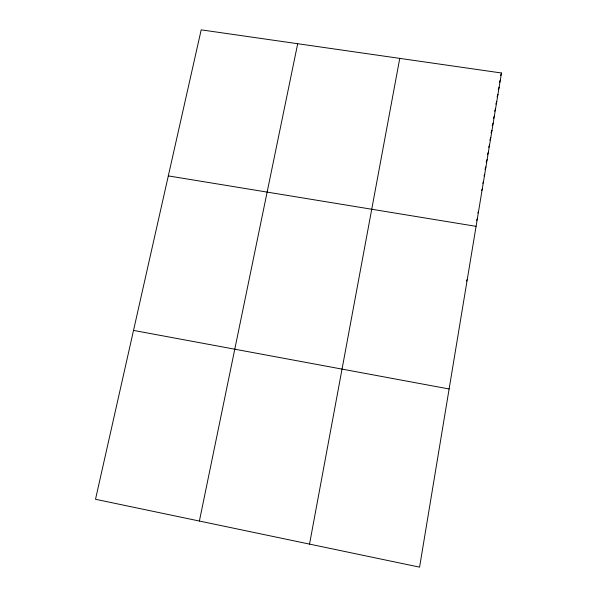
<?xml version="1.0" encoding="UTF-8"?>
<svg xmlns="http://www.w3.org/2000/svg" width="597" height="597" viewBox="0 0 597 597"><rect width="100%" height="100%" fill="white"/><g stroke="black" fill="none" stroke-linecap="round" stroke-linejoin="round"><path stroke-width="0.9" d="M501.495 72.998L419.579 567.15L95.505 499.286L201.189 29.85L501.495 72.998L500.607 75.632M309.53 544.106L399.759 58.379M199.391 521.039L297.694 43.715M499.435 82.684L500.316 80.102M498.264 89.759L499.137 87.222M497.085 96.856L497.95 94.363M495.853 104.132L496.764 101.527M494.667 111.258L495.57 108.706M493.48 118.407L494.376 115.908M492.226 125.751L493.182 123.131M491.04 132.937L491.98 130.37M489.846 140.146L490.779 137.631M488.644 147.362L489.57 144.914M487.376 154.795L488.361 152.213M486.167 162.048L487.145 159.533M484.965 169.332L485.928 166.876M484.018 175.966L484.712 174.234M482.801 183.301L483.488 181.622M481.585 190.659L482.257 189.025M477.839 212.987L478.555 211.353M476.607 220.42L477.316 218.838M466.376 281.075L467.264 279.486M168.309 175.899L476.07 226.345M133.527 330.417L449.116 388.975"/></g></svg>
